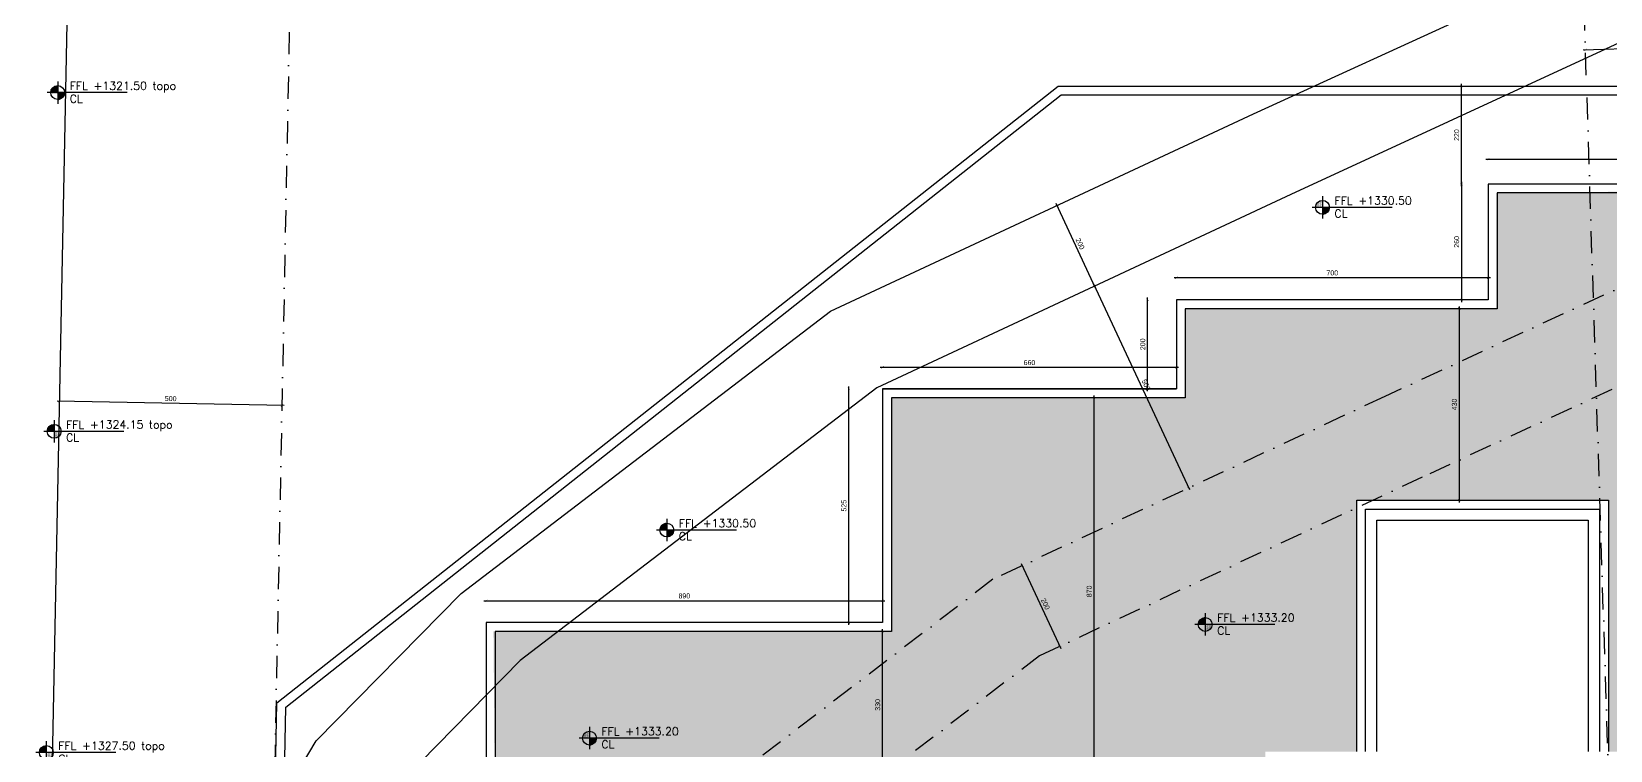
# Model space of a CAD drawing. Header units: centimetres. Extents: x 96271 to 179142, y 9855 to 112216.
# Drawn here: x 96966 to 100511, y 82838 to 84453 of the extents above; entities that cross this region are included whole.
import ezdxf

# ---------------------------------------------------------------- set-up
doc = ezdxf.new("R2010")
doc.units = ezdxf.units.CM
doc.header["$LTSCALE"] = 100
doc.header["$MEASUREMENT"] = 0
doc.header["$PDSIZE"] = 0.2
doc.linetypes.add('DASHDOT', pattern=[1, 0.5, -0.25, 0, -0.25])
doc.layers.get('0').update_dxf_attribs({"linetype": 'CONTINUOUS'})
doc.layers.get('DEFPOINTS').update_dxf_attribs({"linetype": 'CONTINUOUS'})
for name, color, linetype in [('A-Dim', 2, 'CONTINUOUS'), ('A-Otln-Lot Limit', 4, 'CONTINUOUS'), ('A-Setback', 3, 'DASHDOT'), ('A-Slab limit', 53, 'CONTINUOUS'), ('A-Wall-Prht', 2, 'CONTINUOUS'), ('plan-elevation level', 7, 'CONTINUOUS'), ('PLANTS', 75, 'CONTINUOUS')]:
    doc.layers.add(name, color=color, linetype=linetype)
doc.styles.add('ROMAND', font='romand.shx', dxfattribs={"height": 10})
doc.styles.get("Standard").update_dxf_attribs({"font": 'arial.ttf'})
doc.dimstyles.new('1-50', dxfattribs={"dimtxt": 11.25, "dimasz": 5, "dimexe": 5, "dimexo": 5, "dimgap": 5, "dimtad": 1, "dimdec": 1, "dimrnd": 0.5, "dimzin": 12, "dimdsep": 46, "dimtxsty": 'Standard', "dimblk": 'ARCHTICK', "dimcen": 0.09, "dimdle": 5, "dimadec": 0, "dimazin": 3, "dimtfac": 1, "dimtdec": 1, "dimtix": 1, "dimtofl": 0, "dimtmove": 1, "dimatfit": 3, "dimfxl": 5, "dimtolj": 1, "dimtzin": 0, "dimarcsym": 0})
pattern_1 = [(90, (894916.29, -703049.082), (14.2875, 7.14375), [0, -14.2875])]

# ---------------------------------------------------------------- blocks, each defined once
blk = doc.blocks.new('CL-FFL-PLAN')
at = {"layer": 'plan-elevation level'}
h = blk.add_hatch(dxfattribs=at)
h.set_pattern_fill('DOTS', color=232, scale=9, angle=90, style=0)
h.set_pattern_definition(pattern_1)
h.paths.add_polyline_path([(-1229, 207), (-1229, 50), (-1385, 50, -0.414214)])
h = blk.add_hatch(dxfattribs=at)
h.set_pattern_fill('DOTS', color=232, scale=9, angle=90, style=0)
h.set_pattern_definition(pattern_1)
h.paths.add_polyline_path([(-1229, 50), (-1072, 50, -0.414214), (-1229, -106)])
at = {"layer": 'plan-elevation level', "color": 7, "ltscale": 111}
for p, q in [((337, 50), (-1463, 50)), ((-1229, 301), (-1229, -200))]:
    blk.add_line(p, q, dxfattribs=at)
blk.add_circle((-1229, 50), 156, dxfattribs=at)
at = {"layer": 'plan-elevation level', "color": 111, "ltscale": 111, "style": 'ROMAND'}
for s, p in [('CL', (-960, -180)), ('FFL', (-960, 110))]:
    blk.add_text(s, height=180, dxfattribs=at).set_placement(p)
for tag, p in [('FFL', (-424, 113)), ('CL', (-417, -180))]:
    blk.add_attdef(tag, p, '', height=180, dxfattribs=at)
blk = doc.blocks.new('_ArchTick')
at = {"color": 0, "linetype": 'ByBlock', "const_width": 0.15}
blk.add_lwpolyline([(-0.5, -0.5), (0.5, 0.5)], dxfattribs=at)
blk = doc.blocks.new('*D1187')
at = {"layer": 'A-Dim', "color": 0, "lineweight": -2, "transparency": 16777216}
blk.add_line((100960, 84427.6), (100450.2, 84411.3), dxfattribs=at)
at = {"layer": 'DEFPOINTS', "color": 0, "transparency": 16777216}
for p in [(100955, 84427.4), (100455.2, 84411.5), (100455.2, 84411.5)]:
    blk.add_point(p, dxfattribs=at)
at = {"layer": 'A-Dim', "color": 0, "lineweight": -2, "transparency": 16777216, "xscale": 5, "yscale": 5, "zscale": 5}
for p, rotation in [((100955, 84427.4), 1.82476670808426), ((100455.2, 84411.5), 181.8247667080843)]:
    blk.add_blockref('_ArchTick', p, dxfattribs=dict(at, rotation=rotation))
at = {"layer": 'A-Dim', "color": 0, "transparency": 16777216, "insert": (100704.7, 84430.2), "char_height": 11.25, "attachment_point": 5, "rotation": 1.8248}
blk.add_mtext('\\A1;500', dxfattribs=at)
blk = doc.blocks.new('*D1189')
at = {"layer": 'A-Dim', "color": 0, "lineweight": -2, "transparency": 16777216}
blk.add_line((97532.8, 83612.5), (97022.9, 83622.6), dxfattribs=at)
at = {"layer": 'DEFPOINTS', "color": 0, "transparency": 16777216}
for p in [(97027.9, 83622.5), (97027.9, 83622.5), (97527.8, 83612.6)]:
    blk.add_point(p, dxfattribs=at)
at = {"layer": 'A-Dim', "color": 0, "lineweight": -2, "transparency": 16777216, "xscale": 5, "yscale": 5, "zscale": 5}
for p, rotation in [((97027.9, 83622.5), 178.8657729167716), ((97527.8, 83612.6), 358.8657729167717)]:
    blk.add_blockref('_ArchTick', p, dxfattribs=dict(at, rotation=rotation))
at = {"layer": 'A-Dim', "color": 0, "transparency": 16777216, "insert": (97278.1, 83628.3), "char_height": 11.25, "attachment_point": 5, "rotation": 358.8658}
blk.add_mtext('\\A1;500', dxfattribs=at)
blk = doc.blocks.new('*D1199')
at = {"layer": 'A-Dim', "color": 0, "lineweight": -2, "transparency": 16777216}
blk.add_line((99355.1, 83876.4), (99266.3, 84066.6), dxfattribs=at)
at = {"layer": 'DEFPOINTS', "color": 0, "transparency": 16777216}
for p in [(99268.4, 84062.1), (99268.4, 84062.1), (99353, 83880.9)]:
    blk.add_point(p, dxfattribs=at)
at = {"layer": 'A-Dim', "color": 0, "lineweight": -2, "transparency": 16777216, "xscale": 5, "yscale": 5, "zscale": 5}
for p, rotation in [((99268.4, 84062.1), 115.0284238095457), ((99353, 83880.9), 295.0284238095457)]:
    blk.add_blockref('_ArchTick', p, dxfattribs=dict(at, rotation=rotation))
at = {"layer": 'A-Dim', "color": 0, "transparency": 16777216, "insert": (99320.4, 83976), "char_height": 11.25, "attachment_point": 5, "rotation": 295.0284}
blk.add_mtext('\\A1;200', dxfattribs=at)
blk = doc.blocks.new('*D1196')
at = {"layer": 'A-Dim', "color": 0, "lineweight": -2, "transparency": 16777216}
blk.add_line((99566.7, 83423.3), (99350.9, 83885.4), dxfattribs=at)
at = {"layer": 'DEFPOINTS', "color": 0, "transparency": 16777216}
for p in [(99353, 83880.9), (99353, 83880.9), (99564.5, 83427.8)]:
    blk.add_point(p, dxfattribs=at)
at = {"layer": 'A-Dim', "color": 0, "lineweight": -2, "transparency": 16777216, "xscale": 5, "yscale": 5, "zscale": 5}
for p, rotation in [((99353, 83880.9), 115.0284238171862), ((99564.5, 83427.8), 295.0284238171862)]:
    blk.add_blockref('_ArchTick', p, dxfattribs=dict(at, rotation=rotation))
at = {"layer": 'A-Dim', "color": 0, "transparency": 16777216, "insert": (99468.5, 83658.9), "char_height": 11.25, "attachment_point": 5, "rotation": 295.0284}
blk.add_mtext('\\A1;500', dxfattribs=at)
blk = doc.blocks.new('*D1197')
at = {"layer": 'A-Dim', "color": 0, "lineweight": -2, "transparency": 16777216}
blk.add_line((99188.1, 83257.6), (99277, 83067.3), dxfattribs=at)
at = {"layer": 'DEFPOINTS', "color": 0, "transparency": 16777216}
for p in [(99190.2, 83253.1), (99274.8, 83071.9), (99274.8, 83071.9)]:
    blk.add_point(p, dxfattribs=at)
at = {"layer": 'A-Dim', "color": 0, "lineweight": -2, "transparency": 16777216, "xscale": 5, "yscale": 5, "zscale": 5}
for p, rotation in [((99190.2, 83253.1), 115.0284238171862), ((99274.8, 83071.9), 295.0284238171862)]:
    blk.add_blockref('_ArchTick', p, dxfattribs=dict(at, rotation=rotation))
at = {"layer": 'A-Dim', "color": 0, "transparency": 16777216, "insert": (99242.3, 83167), "char_height": 11.25, "attachment_point": 5, "rotation": 295.0284}
blk.add_mtext('\\A1;200', dxfattribs=at)
blk = doc.blocks.new('*D1202')
at = {"layer": 'A-Dim', "color": 0, "lineweight": -2, "transparency": 16777216}
blk.add_line((97981.6, 83174.3), (98881.6, 83174.3), dxfattribs=at)
at = {"layer": 'DEFPOINTS', "color": 0, "transparency": 16777216}
for p in [(98876.6, 83174.3), (97986.6, 83125.3), (98876.6, 83125.3)]:
    blk.add_point(p, dxfattribs=at)
at = {"layer": 'A-Dim', "color": 0, "lineweight": -2, "transparency": 16777216, "xscale": 5, "yscale": 5, "zscale": 5, "rotation": 180}
blk.add_blockref('_ArchTick', (97986.6, 83174.3), dxfattribs=at)
at = {"layer": 'A-Dim', "color": 0, "lineweight": -2, "transparency": 16777216, "xscale": 5, "yscale": 5, "zscale": 5}
blk.add_blockref('_ArchTick', (98876.6, 83174.3), dxfattribs=at)
at = {"layer": 'A-Dim', "color": 0, "transparency": 16777216, "insert": (98431.6, 83185.1), "char_height": 11.25, "attachment_point": 5}
blk.add_mtext('\\A1;890', dxfattribs=at)
blk = doc.blocks.new('*D1203')
at = {"layer": 'A-Dim', "color": 0, "lineweight": -2, "transparency": 16777216}
blk.add_line((98800.8, 83120.3), (98800.8, 83655.3), dxfattribs=at)
at = {"layer": 'DEFPOINTS', "color": 0, "transparency": 16777216}
for p in [(98800.8, 83650.3), (98813.4, 83650.3), (98813.4, 83125.3)]:
    blk.add_point(p, dxfattribs=at)
at = {"layer": 'A-Dim', "color": 0, "lineweight": -2, "transparency": 16777216, "xscale": 5, "yscale": 5, "zscale": 5}
for p, rotation in [((98800.8, 83650.3), 90), ((98800.8, 83125.3), 270)]:
    blk.add_blockref('_ArchTick', p, dxfattribs=dict(at, rotation=rotation))
at = {"layer": 'A-Dim', "color": 0, "transparency": 16777216, "insert": (98790, 83387.8), "char_height": 11.25, "attachment_point": 5, "rotation": 90}
blk.add_mtext('\\A1;525', dxfattribs=at)
blk = doc.blocks.new('*D1204')
at = {"layer": 'A-Dim', "color": 0, "lineweight": -2, "transparency": 16777216}
blk.add_line((99541.6, 83698.5), (98871.6, 83698.5), dxfattribs=at)
at = {"layer": 'DEFPOINTS', "color": 0, "transparency": 16777216}
for p in [(98876.6, 83698.5), (98876.6, 83650.3), (99536.6, 83650.3)]:
    blk.add_point(p, dxfattribs=at)
at = {"layer": 'A-Dim', "color": 0, "lineweight": -2, "transparency": 16777216, "xscale": 5, "yscale": 5, "zscale": 5, "rotation": 180}
blk.add_blockref('_ArchTick', (98876.6, 83698.5), dxfattribs=at)
at = {"layer": 'A-Dim', "color": 0, "lineweight": -2, "transparency": 16777216, "xscale": 5, "yscale": 5, "zscale": 5}
blk.add_blockref('_ArchTick', (99536.6, 83698.5), dxfattribs=at)
at = {"layer": 'A-Dim', "color": 0, "transparency": 16777216, "insert": (99206.6, 83709.2), "char_height": 11.25, "attachment_point": 5}
blk.add_mtext('\\A1;660', dxfattribs=at)
blk = doc.blocks.new('*D1205')
at = {"layer": 'A-Dim', "color": 0, "lineweight": -2, "transparency": 16777216}
blk.add_line((99471.8, 83645.3), (99471.8, 83855.3), dxfattribs=at)
at = {"layer": 'DEFPOINTS', "color": 0, "transparency": 16777216}
for p in [(99471.8, 83850.3), (99536.6, 83850.3), (99536.6, 83650.3)]:
    blk.add_point(p, dxfattribs=at)
at = {"layer": 'A-Dim', "color": 0, "lineweight": -2, "transparency": 16777216, "xscale": 5, "yscale": 5, "zscale": 5}
for p, rotation in [((99471.8, 83850.3), 90), ((99471.8, 83650.3), 270)]:
    blk.add_blockref('_ArchTick', p, dxfattribs=dict(at, rotation=rotation))
at = {"layer": 'A-Dim', "color": 0, "transparency": 16777216, "insert": (99461.1, 83750.3), "char_height": 11.25, "attachment_point": 5, "rotation": 90}
blk.add_mtext('\\A1;200', dxfattribs=at)
blk = doc.blocks.new('*D1206')
at = {"layer": 'A-Dim', "color": 0, "lineweight": -2, "transparency": 16777216}
blk.add_line((100241.6, 83899.8), (99531.6, 83899.8), dxfattribs=at)
at = {"layer": 'DEFPOINTS', "color": 0, "transparency": 16777216}
for p in [(99536.6, 83899.8), (99536.6, 83850.3), (100236.6, 83850.3)]:
    blk.add_point(p, dxfattribs=at)
at = {"layer": 'A-Dim', "color": 0, "lineweight": -2, "transparency": 16777216, "xscale": 5, "yscale": 5, "zscale": 5, "rotation": 180}
blk.add_blockref('_ArchTick', (99536.6, 83899.8), dxfattribs=at)
at = {"layer": 'A-Dim', "color": 0, "lineweight": -2, "transparency": 16777216, "xscale": 5, "yscale": 5, "zscale": 5}
blk.add_blockref('_ArchTick', (100236.6, 83899.8), dxfattribs=at)
at = {"layer": 'A-Dim', "color": 0, "transparency": 16777216, "insert": (99886.6, 83910.6), "char_height": 11.25, "attachment_point": 5}
blk.add_mtext('\\A1;700', dxfattribs=at)
blk = doc.blocks.new('*D1207')
at = {"layer": 'A-Dim', "color": 0, "lineweight": -2, "transparency": 16777216}
blk.add_line((100176.6, 84115.3), (100176.6, 83845.3), dxfattribs=at)
at = {"layer": 'DEFPOINTS', "color": 0, "transparency": 16777216}
for p in [(100236.6, 84110.3), (100176.6, 83850.3), (100236.6, 83850.3)]:
    blk.add_point(p, dxfattribs=at)
at = {"layer": 'A-Dim', "color": 0, "lineweight": -2, "transparency": 16777216, "xscale": 5, "yscale": 5, "zscale": 5}
for p, rotation in [((100176.6, 84110.3), 90), ((100176.6, 83850.3), 270)]:
    blk.add_blockref('_ArchTick', p, dxfattribs=dict(at, rotation=rotation))
at = {"layer": 'A-Dim', "color": 0, "transparency": 16777216, "insert": (100165.9, 83980.3), "char_height": 11.25, "attachment_point": 5, "rotation": 90}
blk.add_mtext('\\A1;260', dxfattribs=at)
blk = doc.blocks.new('*D1208')
at = {"layer": 'A-Dim', "color": 0, "lineweight": -2, "transparency": 16777216}
blk.add_line((100231.6, 84166.1), (100970.1, 84166.1), dxfattribs=at)
at = {"layer": 'DEFPOINTS', "color": 0, "transparency": 16777216}
for p in [(100965.1, 84166.1), (100236.6, 84110.3), (100965.1, 84110.3)]:
    blk.add_point(p, dxfattribs=at)
at = {"layer": 'A-Dim', "color": 0, "lineweight": -2, "transparency": 16777216, "xscale": 5, "yscale": 5, "zscale": 5, "rotation": 180}
blk.add_blockref('_ArchTick', (100236.6, 84166.1), dxfattribs=at)
at = {"layer": 'A-Dim', "color": 0, "lineweight": -2, "transparency": 16777216, "xscale": 5, "yscale": 5, "zscale": 5}
blk.add_blockref('_ArchTick', (100965.1, 84166.1), dxfattribs=at)
at = {"layer": 'A-Dim', "color": 0, "transparency": 16777216, "insert": (100600.8, 84176.8), "char_height": 11.25, "attachment_point": 5}
blk.add_mtext('\\A1;728.5', dxfattribs=at)
blk = doc.blocks.new('*D1209')
at = {"layer": 'A-Dim', "color": 0, "lineweight": -2, "transparency": 16777216}
blk.add_line((98876.6, 82770.3), (98876.6, 83110.3), dxfattribs=at)
at = {"layer": 'DEFPOINTS', "color": 0, "transparency": 16777216}
for p in [(98876.6, 83105.3), (98876.6, 83105.3), (98876.6, 82775.3)]:
    blk.add_point(p, dxfattribs=at)
at = {"layer": 'A-Dim', "color": 0, "lineweight": -2, "transparency": 16777216, "xscale": 5, "yscale": 5, "zscale": 5}
for p, rotation in [((98876.6, 83105.3), 90), ((98876.6, 82775.3), 270)]:
    blk.add_blockref('_ArchTick', p, dxfattribs=dict(at, rotation=rotation))
at = {"layer": 'A-Dim', "color": 0, "transparency": 16777216, "insert": (98865.8, 82940.3), "char_height": 11.25, "attachment_point": 5, "rotation": 90}
blk.add_mtext('\\A1;330', dxfattribs=at)
blk = doc.blocks.new('*D1210')
at = {"layer": 'A-Dim', "color": 0, "lineweight": -2, "transparency": 16777216}
blk.add_line((99351.6, 82755.3), (99351.6, 83635.3), dxfattribs=at)
at = {"layer": 'DEFPOINTS', "color": 0, "transparency": 16777216}
for p in [(99351.6, 83630.3), (99351.6, 83630.3), (99351.6, 82760.3)]:
    blk.add_point(p, dxfattribs=at)
at = {"layer": 'A-Dim', "color": 0, "lineweight": -2, "transparency": 16777216, "xscale": 5, "yscale": 5, "zscale": 5}
for p, rotation in [((99351.6, 83630.3), 90), ((99351.6, 82760.3), 270)]:
    blk.add_blockref('_ArchTick', p, dxfattribs=dict(at, rotation=rotation))
at = {"layer": 'A-Dim', "color": 0, "transparency": 16777216, "insert": (99340.8, 83195.3), "char_height": 11.25, "attachment_point": 5, "rotation": 90}
blk.add_mtext('\\A1;870', dxfattribs=at)
blk = doc.blocks.new('*D1211')
at = {"layer": 'A-Dim', "color": 0, "lineweight": -2, "transparency": 16777216}
blk.add_line((100171.5, 83835.3), (100171.5, 83395.3), dxfattribs=at)
at = {"layer": 'DEFPOINTS', "color": 0, "transparency": 16777216}
for p in [(100256.6, 83830.3), (100171.5, 83400.3), (100256.6, 83400.3)]:
    blk.add_point(p, dxfattribs=at)
at = {"layer": 'A-Dim', "color": 0, "lineweight": -2, "transparency": 16777216, "xscale": 5, "yscale": 5, "zscale": 5}
for p, rotation in [((100171.5, 83830.3), 90), ((100171.5, 83400.3), 270)]:
    blk.add_blockref('_ArchTick', p, dxfattribs=dict(at, rotation=rotation))
at = {"layer": 'A-Dim', "color": 0, "transparency": 16777216, "insert": (100160.8, 83615.3), "char_height": 11.25, "attachment_point": 5, "rotation": 90}
blk.add_mtext('\\A1;430', dxfattribs=at)
blk = doc.blocks.new('*D1392')
at = {"layer": 'A-Dim', "color": 0, "lineweight": -2, "transparency": 16777216}
blk.add_line((100176.6, 84105.3), (100176.6, 84335.3), dxfattribs=at)
at = {"layer": 'DEFPOINTS', "color": 0, "transparency": 16777216}
for p in [(100176.6, 84330.3), (100256.6, 84330.3), (100256.6, 84110.3)]:
    blk.add_point(p, dxfattribs=at)
at = {"layer": 'A-Dim', "color": 0, "lineweight": -2, "transparency": 16777216, "xscale": 5, "yscale": 5, "zscale": 5}
for p, rotation in [((100176.6, 84330.3), 90), ((100176.6, 84110.3), 270)]:
    blk.add_blockref('_ArchTick', p, dxfattribs=dict(at, rotation=rotation))
at = {"layer": 'A-Dim', "color": 0, "transparency": 16777216, "insert": (100165.9, 84220.3), "char_height": 11.25, "attachment_point": 5, "rotation": 90}
blk.add_mtext('\\A1;220', dxfattribs=at)

msp = doc.modelspace()

# ---------------------------------------------------------------- hatches: boundary and pattern name
at = {"layer": 'PLANTS'}
h = msp.add_hatch(dxfattribs=at)
h.set_pattern_fill('AR-SAND', color=256, scale=20)
h.set_pattern_definition([(37.5, (109663.154, 69378.014), (-1.259867, 38.536475), [0, -30.4, 0, -34, 0, -32.5]), (7.5, (109663.154, 69378.014), (35.39553, 56.44292), [0, -16.4, 0, -27.4, 0, -10.5]), (327.5, (109638.554, 69378.014), (62.28284, 0.11318), [0, -10, 0, -36, 0, -47]), (317.5, (109638.554, 69378.014), (60.12253, 17.55351), [0, -5, 0, -23.6, 0, -27])])
edge = h.paths.add_edge_path()
edge.add_arc((98661.559, 80820.329), 825, 90, 141.086932)
edge.add_line((98019.627, 81338.545), (98002.881, 83105.329))
edge.add_line((98002.881, 83105.329), (98316.559, 83105.329))
edge.add_line((98316.559, 83105.329), (98431.258, 83105.329))
edge.add_line((98431.258, 83105.329), (98896.559, 83105.329))
edge.add_line((98896.559, 83105.329), (98896.559, 83630.329))
edge.add_line((98896.559, 83630.329), (99278.171, 83630.329))
edge.add_line((99278.171, 83630.329), (99555.202, 83630.329))
edge.add_line((99555.202, 83630.329), (99555.202, 83736.52))
edge.add_line((99555.202, 83736.52), (99555.202, 83830.329))
edge.add_line((99555.202, 83830.329), (100191.952, 83830.329))
edge.add_line((100191.952, 83830.329), (100255.202, 83830.329))
edge.add_line((100255.202, 83830.329), (100255.202, 84090.329))
edge.add_line((100255.202, 84090.329), (100764.877, 84095.266))
edge.add_line((100764.877, 84095.266), (100940.524, 84095.266))
edge.add_line((100940.524, 84095.266), (100980.664, 82835.329))
edge.add_line((100980.664, 82835.329), (100506.559, 82835.329))
edge.add_line((100506.559, 82835.329), (100506.559, 83400.329))
edge.add_line((100506.559, 83400.329), (99941.559, 83400.329))
edge.add_line((99941.559, 83400.329), (99941.559, 82835.329))
edge.add_line((99941.559, 82835.329), (99736.559, 82835.329))
edge.add_line((99736.559, 82835.329), (99736.559, 82775.329))
edge.add_line((99736.559, 82775.329), (99706.559, 82775.329))
edge.add_line((99706.559, 82775.329), (99491.559, 82775.329))
edge.add_line((99491.559, 82775.329), (99426.559, 82775.329))
edge.add_line((99426.559, 82775.329), (99211.559, 82775.329))
edge.add_line((99211.559, 82775.329), (99151.559, 82775.329))
edge.add_line((99151.559, 82775.329), (98936.559, 82775.329))
edge.add_line((98936.559, 82775.329), (98901.559, 82775.329))
edge.add_line((98901.559, 82775.329), (98876.559, 82775.329))
edge.add_line((98876.559, 82775.329), (98676.559, 82775.329))
edge.add_line((98676.559, 82775.329), (98676.559, 82763.615))
edge.add_arc((98746.559, 82560.323), 215.006, 109.000207, 180)
edge.add_line((98531.553, 82560.323), (98531.553, 82390.329))
edge.add_line((98531.553, 82390.329), (98531.553, 81820.533))
edge.add_line((98531.553, 81820.533), (98876.559, 81820.533))
edge.add_line((98876.559, 81820.533), (98876.559, 81670.329))
edge.add_line((98876.559, 81670.329), (98876.559, 81645.329))
edge.add_line((98876.559, 81645.329), (98661.559, 81645.329))

# ---------------------------------------------------------------- linework, layer by layer
msp.add_line((98876.559, 83650.329), (99536.559, 83650.329))
at = {"layer": 'A-Otln-Lot Limit'}
for points in [[(96965.712, 80479.123), (97206.535, 80394.564), (97669.865, 80351.712), (99880.741, 80855.19), (101068.865, 80851.94), (100904.471, 86012.018), (100151.894, 86776.773), (100222.083, 87217.518), (99747.22, 87140.456), (99010.375, 87171.007), (98361.687, 87204.5), (97783.533, 87219.682), (97242.113, 86719.747), (97087.264, 86618.541), (96965.712, 80479.08)], [(96990.416, 81730.376), (97332.339, 82401.262), (97605.16, 82859.262), (97930.306, 83190.211), (98759.66, 83824.578), (99709.858, 84268.237), (100223.586, 84503.277), (100567.126, 84664.487), (100937.177, 84983.113)], [(101067.674, 84831.553), (100676.875, 84495.062), (99793.77, 84086.69), (98863.934, 83652.538), (98063.055, 83039.951), (97764.679, 82736.25), (97507.537, 82304.572), (97168.607, 81639.559)]]:
    msp.add_lwpolyline(points, dxfattribs=at)
at = {"layer": 'A-Setback'}
msp.add_lwpolyline([(100559.009, 81153.336), (100410.95, 85800.674), (99618.405, 86606.045), (99624.608, 86644.996), (98745.22, 86680.475), (97970.463, 86711.734), (97582.107, 86353.135), (97469.619, 80671.512), (97649.878, 80654.841), (99847.419, 81155.283)], close=True, dxfattribs=at)
for points in [[(101393.919, 84452.654), (100950.164, 84070.567), (100004.469, 83633.251), (99124.62, 83222.439), (98394.927, 82664.302), (98104.345, 82368.535), (97928.014, 82072.517), (97638.607, 81504.673)], [(101524.417, 84301.094), (101059.48, 83900.768), (100088.748, 83451.875), (99228.894, 83050.399), (98527.676, 82514.042), (98263.864, 82245.523), (98103.213, 81975.827), (97816.799, 81413.856)]]:
    msp.add_lwpolyline(points, dxfattribs=at)
at = {"layer": 'A-Slab limit'}
for points in [[(99961.559, 83380.329), (100486.559, 83380.329), (100486.559, 82835.329)], [(99961.559, 82835.329), (99961.559, 83380.329)]]:
    msp.add_lwpolyline(points, dxfattribs=at)
at = {"layer": 'A-Wall-Prht'}
for p, q in [((99961.559, 82835.329), (99961.559, 83380.329)), ((99961.559, 83380.329), (100486.559, 83380.329)), ((99986.559, 82835.329), (99986.559, 83355.329)), ((99986.559, 83355.329), (100461.559, 83355.329)), ((100461.559, 83355.329), (100461.559, 82835.329)), ((100486.559, 83380.329), (100486.559, 82835.329))]:
    msp.add_line(p, q, dxfattribs=at)
for points in [[(97473.663, 80720.329), (97516.492, 82944.922), (99271.18, 84330.329), (100958.047, 84330.329), (100965.084, 84110.329)], [(97494.141, 80744.944), (97536.306, 82935.083), (99278.123, 84310.329), (100938.677, 84310.329), (100945.094, 84109.69)], [(101005.677, 82835.329), (100965.084, 84110.329), (100236.559, 84110.329), (100236.559, 83850.329), (99536.559, 83850.329), (99536.559, 83650.329), (98876.559, 83650.329), (98876.559, 83125.329), (97986.559, 83125.329), (97986.559, 81249.718)], [(100985.687, 82834.693), (100945.71, 84090.329), (100256.559, 84090.329), (100256.559, 83830.329), (99556.559, 83830.329), (99556.559, 83630.329), (98896.559, 83630.329), (98896.559, 83105.329), (98006.559, 83105.329), (98006.559, 81321.927)], [(99941.559, 82835.329), (99941.559, 83400.329), (100506.559, 83400.329), (100506.559, 82835.329)]]:
    msp.add_lwpolyline(points, dxfattribs=at)

# ---------------------------------------------------------------- block references
at = {"layer": 'plan-elevation level'}
ref = msp.add_blockref('CL-FFL-PLAN', (97147.054, 84310.692, -134556.2), dxfattribs=dict(at, xscale=0.09982510700227937, yscale=0.09982510700227937, zscale=0.09982510700227937))
ref.add_attrib('FFL', '+1321.50 topo', (97104.731, 84321.924, -134556.2), dxfattribs={"layer": '0', "color": 111, "ltscale": 111, "height": 17.96852, "style": 'ROMAND'})
ref = msp.add_blockref('CL-FFL-PLAN', (99987.352, 84052.945), dxfattribs=dict(at, xscale=0.09982510700227937, yscale=0.09982510700227937, zscale=0.09982510700227937))
ref.add_attrib('FFL', '+1330.50', (99945.029, 84064.177), dxfattribs={"layer": '0', "color": 111, "ltscale": 111, "height": 17.9685, "style": 'ROMAND'})
ref = msp.add_blockref('CL-FFL-PLAN', (97139.044, 83549.801, -134556.2), dxfattribs=dict(at, xscale=0.09982510700227937, yscale=0.09982510700227937, zscale=0.09982510700227937))
ref.add_attrib('FFL', '+1324.15 topo', (97096.721, 83561.034, -134556.2), dxfattribs={"layer": '0', "color": 111, "ltscale": 111, "height": 17.96852, "style": 'ROMAND'})
ref = msp.add_blockref('CL-FFL-PLAN', (98515.027, 83328.059), dxfattribs=dict(at, xscale=0.09982510700227937, yscale=0.09982510700227937, zscale=0.09982510700227937))
ref.add_attrib('FFL', '+1330.50', (98472.704, 83339.292), dxfattribs={"layer": '0', "color": 111, "ltscale": 111, "height": 17.9685, "style": 'ROMAND'})
ref = msp.add_blockref('CL-FFL-PLAN', (99724.033, 83116.1), dxfattribs=dict(at, xscale=0.09982510700227937, yscale=0.09982510700227937, zscale=0.09982510700227937))
ref.add_attrib('FFL', '+1333.20', (99681.71, 83127.333), dxfattribs={"layer": '0', "color": 111, "ltscale": 111, "height": 17.9685, "style": 'ROMAND'})
ref = msp.add_blockref('CL-FFL-PLAN', (99724.033, 83116.1), dxfattribs=dict(at, xscale=0.09982510700227937, yscale=0.09982510700227937, zscale=0.09982510700227937))
ref.add_attrib('FFL', '+1333.20', (99681.71, 83127.333), dxfattribs={"layer": '0', "color": 111, "ltscale": 111, "height": 17.9685, "style": 'ROMAND'})
ref = msp.add_blockref('CL-FFL-PLAN', (97121.493, 82828.475, -134556.2), dxfattribs=dict(at, xscale=0.09982510700227937, yscale=0.09982510700227937, zscale=0.09982510700227937))
ref.add_attrib('FFL', '+1327.50 topo', (97079.171, 82839.708, -134556.2), dxfattribs={"layer": '0', "color": 111, "ltscale": 111, "height": 17.96852, "style": 'ROMAND'})
ref = msp.add_blockref('CL-FFL-PLAN', (98341.163, 82860.82), dxfattribs=dict(at, xscale=0.09982510700227937, yscale=0.09982510700227937, zscale=0.09982510700227937))
ref.add_attrib('FFL', '+1333.20', (98298.84, 82872.053), dxfattribs={"layer": '0', "color": 111, "ltscale": 111, "height": 17.9685, "style": 'ROMAND'})

# ---------------------------------------------------------------- dimensions: what is measured, and where the dimension line sits
at = {"layer": 'A-Dim'}
for p1, p2, distance, picture, middle in [((100954.954, 84427.414), (100455.208, 84411.492), 0, '*D1187', (100704.739, 84430.191)), ((100256.559, 84110.329), (100256.559, 84330.329), 79.942, '*D1392', (100165.873, 84220.329)), ((100236.559, 84110.329), (100965.056, 84110.329), 55.747, '*D1208', (100600.808, 84176.82)), ((100236.559, 84110.329), (100236.559, 83850.329), -59.942, '*D1207', (100165.873, 83980.329)), ((99353.01, 83880.894), (99268.397, 84062.113), 0, '*D1199', (99320.439, 83976.049)), ((100236.559, 83850.329), (99536.559, 83850.329), -49.482, '*D1206', (99886.559, 83910.555)), ((99564.544, 83427.845), (99353.01, 83880.894), 0, '*D1196', (99468.512, 83658.915)), ((99536.559, 83650.329), (99536.559, 83850.329), 64.752, '*D1205', (99461.063, 83750.329)), ((100256.559, 83830.329), (100256.559, 83400.329), -85.042, '*D1211', (100160.77, 83615.329)), ((99536.559, 83650.329), (98876.559, 83650.329), -48.174, '*D1204', (99206.559, 83709.247)), ((98813.382, 83125.329), (98813.382, 83650.329), 12.625, '*D1203', (98790.013, 83387.829)), ((97527.848, 83612.567), (97027.946, 83622.464), 0, '*D1189', (97278.11, 83628.257)), ((99351.559, 82760.329), (99351.559, 83630.329), 0, '*D1210', (99340.816, 83195.329)), ((99190.236, 83253.076), (99274.85, 83071.856), 0, '*D1197', (99242.278, 83167.011)), ((97986.559, 83125.329), (98876.559, 83125.329), 48.979, '*D1202', (98431.559, 83185.052)), ((98876.559, 82775.329), (98876.559, 83105.329), 0, '*D1209', (98865.812, 82940.329))]:
    dim = msp.add_aligned_dim(p1=p1, p2=p2, distance=distance, dimstyle='1-50', override={"dimse1": 1, "dimse2": 1}, dxfattribs=at)
    dim.commit()
    dim.dimension.update_dxf_attribs({"geometry": picture, "text_midpoint": middle})

doc.saveas('drawing.dxf')
